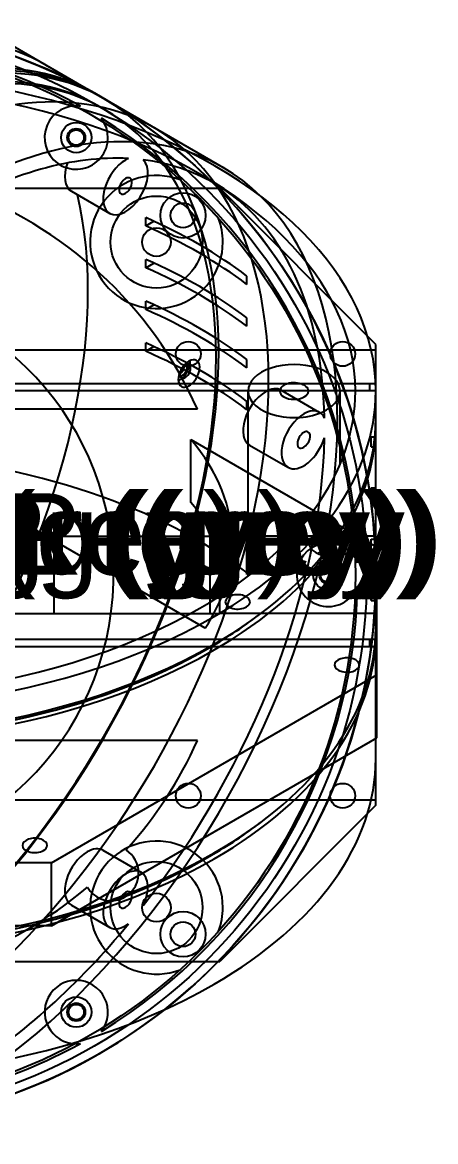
# Model space of a CAD drawing. Header units: millimetres. Extents: x 183.8 to 236.3, y 123.2 to 173.9.
# Drawn here: x 218.53 to 236.33, y 124.13 to 172.25 of the extents above; entities that cross this region are included whole.
import ezdxf
from ezdxf.enums import TextEntityAlignment as Align

# ---------------------------------------------------------------- set-up
doc = ezdxf.new("R2010")
doc.units = ezdxf.units.MM
for name, color, linetype in [('A_08_Drums_Az_Drum', 7, 'CONTINUOUS'), ('A_08_Drums_El_Pod_Cover_L', 7, 'CONTINUOUS'), ('A_08_Drums_El_Pod_Cover_R', 7, 'CONTINUOUS'), ('A_08_Drums_El_Pod_Ring_L', 7, 'CONTINUOUS'), ('A_08_Drums_El_Pod_Ring_R', 7, 'CONTINUOUS'), ('A_08_Drums_Yoke_Plate', 7, 'CONTINUOUS'), ('V_08_Drums_Az_Drum_0', 7, 'CONTINUOUS'), ('V_08_Drums_Az_Drum_1', 7, 'CONTINUOUS'), ('V_08_Drums_Az_Drum_2', 7, 'CONTINUOUS'), ('V_08_Drums_Az_Drum_3', 7, 'CONTINUOUS'), ('V_08_Drums_El_Pod_Cover_L_2', 7, 'CONTINUOUS'), ('V_08_Drums_El_Pod_Cover_L_3', 7, 'CONTINUOUS'), ('V_08_Drums_El_Pod_Cover_R_2', 7, 'CONTINUOUS'), ('V_08_Drums_El_Pod_Cover_R_3', 7, 'CONTINUOUS'), ('V_08_Drums_El_Pod_Ring_L_2', 7, 'CONTINUOUS'), ('V_08_Drums_El_Pod_Ring_L_3', 7, 'CONTINUOUS'), ('V_08_Drums_El_Pod_Ring_R_2', 7, 'CONTINUOUS'), ('V_08_Drums_El_Pod_Ring_R_3', 7, 'CONTINUOUS'), ('V_08_Drums_Yoke_Plate_0', 7, 'CONTINUOUS'), ('V_08_Drums_Yoke_Plate_1', 7, 'CONTINUOUS'), ('V_08_Drums_Yoke_Plate_2', 7, 'CONTINUOUS'), ('V_08_Drums_Yoke_Plate_3', 7, 'CONTINUOUS')]:
    doc.layers.add(name, color=color, linetype=linetype)
doc.styles.get("Standard").update_dxf_attribs({"font": 'arial.ttf'})

msp = doc.modelspace()

# ---------------------------------------------------------------- linework, layer by layer
at = {"layer": 'V_08_Drums_Az_Drum_0'}
for p, q in [((233.75, 156.725), (233.75, 158.176)), ((233.486, 156.417), (233.486, 156.725)), ((233.75, 145.729), (233.75, 156.417)), ((233.486, 145.421), (233.486, 145.729)), ((233.75, 138.824), (233.75, 145.421))]:
    msp.add_line(p, q, dxfattribs=at)
for points in [[(186.25, 158.176), (186.845, 158.176), (188.602, 158.176), (191.432, 158.176), (195.192, 158.176), (199.695, 158.176), (204.715, 158.176), (210, 158.176), (215.285, 158.176), (220.305, 158.176), (224.808, 158.176), (228.568, 158.176), (231.398, 158.176), (233.155, 158.176), (233.75, 158.176)], [(186.25, 156.725), (186.845, 156.725), (188.602, 156.725), (191.432, 156.725), (195.192, 156.725), (199.695, 156.725), (204.715, 156.725), (210, 156.725), (215.285, 156.725), (220.305, 156.725), (224.808, 156.725), (228.568, 156.725), (231.398, 156.725), (233.155, 156.725), (233.75, 156.725)], [(186.25, 156.417), (186.845, 156.417), (188.602, 156.417), (191.432, 156.417), (195.192, 156.417), (199.695, 156.417), (204.715, 156.417), (210, 156.417), (215.285, 156.417), (220.305, 156.417), (224.808, 156.417), (228.568, 156.417), (231.398, 156.417), (233.155, 156.417), (233.75, 156.417)], [(186.25, 145.729), (186.845, 145.729), (188.602, 145.729), (191.432, 145.729), (195.192, 145.729), (199.695, 145.729), (204.715, 145.729), (210, 145.729), (215.285, 145.729), (220.305, 145.729), (224.808, 145.729), (228.568, 145.729), (231.398, 145.729), (233.155, 145.729), (233.75, 145.729)], [(186.25, 145.421), (186.845, 145.421), (188.602, 145.421), (191.432, 145.421), (195.192, 145.421), (199.695, 145.421), (204.715, 145.421), (210, 145.421), (215.285, 145.421), (220.305, 145.421), (224.808, 145.421), (228.568, 145.421), (231.398, 145.421), (233.155, 145.421), (233.75, 145.421)], [(186.25, 138.824), (186.845, 138.824), (188.602, 138.824), (191.432, 138.824), (195.192, 138.824), (199.695, 138.824), (204.715, 138.824), (210, 138.824), (215.285, 138.824), (220.305, 138.824), (224.808, 138.824), (228.568, 138.824), (231.398, 138.824), (233.155, 138.824), (233.75, 138.824)]]:
    msp.add_open_spline(points, degree=1, dxfattribs=at)
at = {"layer": 'V_08_Drums_Az_Drum_1'}
for centre, radius in [((210, 148.5), 23.75), ((210, 148.5), 22.87), ((224.306, 162.806), 1.979), ((224.306, 162.806), 0.616), ((224.306, 134.194), 1.979), ((224.306, 134.194), 0.616)]:
    msp.add_circle(centre, radius, dxfattribs=at)
for centre, radius, start, end in [((224.306, 162.806), 2.859, 69.1293, 0), ((210, 148.5), 22.87, 42.0709, 47.9291), ((224.306, 162.806), 2.859, 0, 20.8707), ((224.306, 134.194), 2.859, 0, -69.1293), ((224.306, 134.194), 2.859, -20.8707, 0)]:
    msp.add_arc(centre, radius, start, end, dxfattribs=at)
at = {"layer": 'V_08_Drums_Az_Drum_2'}
for p, q in [((233.75, 156.725), (233.75, 158.176)), ((233.486, 156.417), (233.486, 156.725)), ((233.75, 154.438), (233.75, 156.417)), ((233.55, 153.998), (233.55, 154.438)), ((233.75, 152.238), (233.75, 153.998)), ((233.55, 151.799), (233.55, 152.238)), ((233.75, 150.039), (233.75, 151.799)), ((233.55, 149.6), (233.55, 150.039)), ((233.75, 147.84), (233.75, 149.6)), ((233.55, 147.4), (233.55, 147.84)), ((233.75, 145.729), (233.75, 147.4)), ((233.486, 145.421), (233.486, 145.729)), ((233.75, 138.824), (233.75, 145.421))]:
    msp.add_line(p, q, dxfattribs=at)
for points, degree in [([(210, 158.176), (212.659, 158.176), (215.285, 158.176), (217.844, 158.176), (220.305, 158.176), (222.636, 158.176), (224.808, 158.176), (226.794, 158.176), (228.568, 158.176), (230.11, 158.176), (231.398, 158.176), (232.417, 158.176), (233.155, 158.176), (233.601, 158.176), (233.75, 158.176)], 1), ([(210, 156.725), (212.659, 156.725), (215.285, 156.725), (217.844, 156.725), (220.305, 156.725), (222.636, 156.725), (224.808, 156.725), (226.794, 156.725), (228.568, 156.725), (230.11, 156.725), (231.398, 156.725), (232.417, 156.725), (233.155, 156.725), (233.601, 156.725), (233.75, 156.725)], 1), ([(210, 156.417), (212.659, 156.417), (215.285, 156.417), (217.844, 156.417), (220.305, 156.417), (222.636, 156.417), (224.808, 156.417), (226.794, 156.417), (228.568, 156.417), (230.11, 156.417), (231.398, 156.417), (232.417, 156.417), (233.155, 156.417), (233.601, 156.417), (233.75, 156.417)], 1), ([(233.55, 154.438), (233.749, 154.438), (233.75, 154.438)], 2), ([(233.55, 153.998), (233.749, 153.998), (233.75, 153.998)], 2), ([(233.55, 152.238), (233.749, 152.238), (233.75, 152.238)], 2), ([(233.55, 151.799), (233.749, 151.799), (233.75, 151.799)], 2), ([(233.55, 150.039), (233.749, 150.039), (233.75, 150.039)], 2), ([(233.55, 149.6), (233.749, 149.6), (233.75, 149.6)], 2), ([(233.55, 147.84), (233.749, 147.84), (233.75, 147.84)], 2), ([(233.55, 147.4), (233.749, 147.4), (233.75, 147.4)], 2), ([(210, 145.729), (212.659, 145.729), (215.285, 145.729), (217.844, 145.729), (220.305, 145.729), (222.636, 145.729), (224.808, 145.729), (226.794, 145.729), (228.568, 145.729), (230.11, 145.729), (231.398, 145.729), (232.417, 145.729), (233.155, 145.729), (233.601, 145.729), (233.75, 145.729)], 1), ([(210, 145.421), (212.659, 145.421), (215.285, 145.421), (217.844, 145.421), (220.305, 145.421), (222.636, 145.421), (224.808, 145.421), (226.794, 145.421), (228.568, 145.421), (230.11, 145.421), (231.398, 145.421), (232.417, 145.421), (233.155, 145.421), (233.601, 145.421), (233.75, 145.421)], 1), ([(210, 138.824), (212.659, 138.824), (215.285, 138.824), (217.844, 138.824), (220.305, 138.824), (222.636, 138.824), (224.808, 138.824), (226.794, 138.824), (228.568, 138.824), (230.11, 138.824), (231.398, 138.824), (232.417, 138.824), (233.155, 138.824), (233.601, 138.824), (233.75, 138.824)], 1)]:
    msp.add_open_spline(points, degree=degree, dxfattribs=at)
at = {"layer": 'V_08_Drums_Az_Drum_3'}
for p, q in [((223.848, 163.498), (223.848, 163.857)), ((223.848, 163.498), (224.198, 163.7)), ((223.848, 161.702), (223.848, 162.061)), ((223.848, 161.702), (224.198, 161.904)), ((228.202, 160.984), (228.202, 161.343)), ((223.848, 159.906), (223.848, 160.266)), ((223.848, 159.906), (224.198, 160.109)), ((228.202, 159.188), (228.202, 159.547)), ((223.848, 158.111), (223.848, 158.47)), ((223.848, 158.111), (224.198, 158.313)), ((228.202, 157.393), (228.202, 157.752)), ((228.252, 148.444), (228.252, 156.4)), ((232.211, 153.252), (232.211, 156.4)), ((233.75, 155.215), (233.75, 156.4)), ((228.202, 155.597), (228.202, 155.956)), ((233.75, 146.238), (233.75, 154.964)), ((233.75, 140.6), (233.75, 145.986))]:
    msp.add_line(p, q, dxfattribs=at)
for centre, major_axis, start_param, end_param in [((210, 156.4), (23.75, 0), 0, 3.141593), ((210, 156.4), (22.87, 0), 0, 3.141593), ((210, 153.348), (22.87, 0), 0.650373, 0.920423), ((210, 152.989), (22.87, 0), 0.650373, 0.920423), ((210, 151.552), (22.87, 0), 0.650373, 0.920423), ((210, 151.193), (22.87, 0), 0.650373, 0.920423), ((210, 149.757), (22.87, 0), 0.650373, 0.920423), ((210, 149.398), (22.87, 0), 0.650373, 0.920423), ((210, 147.961), (22.87, 0), 0.650373, 0.920423), ((210, 147.602), (22.87, 0), 0.650373, 0.920423), ((230.231, 156.4), (1.979, 0), 0, 3.141593), ((210, 156.4), (23.75, 0), 3.141593, 5.497787), ((210, 156.4), (22.87, 0), 3.141593, 5.497787), ((210, 156.4), (22.87, 0), 5.497787, 0), ((210, 156.4), (23.75, 0), 5.497787, 0), ((230.231, 156.4), (1.979, 0), 3.141593, 5.497787), ((230.231, 156.4), (-0.616, 0), -0.785398, 0), ((230.231, 156.4), (-0.616, 0), 0, -3.141593), ((230.231, 156.4), (-0.616, 0), -3.141593, -0.785398), ((230.231, 156.4), (1.979, 0), 5.497787, 0), ((210, 155.215), (23.75, 0), 3.141593, 5.497787), ((210, 154.964), (23.75, 0), 3.141593, 5.497787), ((210, 155.215), (23.75, 0), 5.497787, 0), ((210, 154.964), (23.75, 0), 5.497787, 0), ((210, 154.964), (23.75, 0), 0, 0.009166), ((210, 140.6), (22.87, 0), 0.646699, 1.448288), ((210, 154.964), (23.486, 0), 3.785378, 5.497787), ((210, 154.964), (23.486, 0), 5.497787, 5.6394), ((210, 146.238), (23.75, 0), 3.141593, 5.497787), ((210, 145.986), (23.75, 0), 3.141593, 5.497787), ((210, 146.238), (23.75, 0), 5.497787, 0), ((210, 145.986), (23.75, 0), 5.497787, 0), ((210, 145.986), (23.75, 0), 0, 0.009166), ((210, 140.6), (23.75, 0), 3.141593, 5.497787), ((210, 140.6), (23.75, 0), 5.497787, 0), ((210, 145.986), (23.486, 0), 3.785378, 5.497787), ((210, 145.986), (23.486, 0), 5.497787, 5.6394)]:
    msp.add_ellipse(centre, major_axis=major_axis, ratio=0.57735, start_param=start_param, end_param=end_param, dxfattribs=at)
at = {"layer": 'V_08_Drums_El_Pod_Cover_L_2'}
for centre, radius in [((210, 148.5), 23.75), ((220.853, 167.298), 0.331), ((231.706, 148.5), 0.331), ((220.853, 129.702), 0.331)]:
    msp.add_circle(centre, radius, dxfattribs=at)
at = {"layer": 'V_08_Drums_El_Pod_Cover_L_3'}
msp.add_line((221.682, 169.179), (222.068, 168.957), dxfattribs=at)
for centre, major_axis, start_param, end_param in [((209.807, 148.611), (-11.875, -20.568), 3.141593, 3.926991), ((210.193, 148.389), (-11.875, -20.568), 3.141593, 3.926991), ((210.193, 148.389), (-11.875, -20.568), 0, 3.141593), ((225.541, 157.25), (-0.165, -0.287), 3.926991, 0), ((225.405, 157.329), (-0.165, -0.287), 0.424413, 2.71718), ((225.541, 157.25), (-0.165, -0.287), 0, 3.141593), ((225.541, 157.25), (-0.165, -0.287), 3.141593, 3.926991)]:
    msp.add_ellipse(centre, major_axis=major_axis, ratio=0.57735, start_param=start_param, end_param=end_param, dxfattribs=at)
at = {"layer": 'V_08_Drums_El_Pod_Cover_R_2'}
for centre, radius in [((210, 148.5), 23.75), ((210, 148.5), 23.361), ((220.853, 167.298), 0.652), ((220.853, 167.298), 0.331), ((231.706, 148.5), 0.652), ((231.706, 148.5), 0.331), ((220.853, 129.702), 0.652), ((220.853, 129.702), 0.331)]:
    msp.add_circle(centre, radius, dxfattribs=at)
at = {"layer": 'V_08_Drums_El_Pod_Cover_R_3'}
for p, q in [((221.682, 169.179), (222.068, 168.957)), ((221.873, 168.62), (222.038, 168.524))]:
    msp.add_line(p, q, dxfattribs=at)
for centre, major_axis, start_param, end_param in [((209.807, 148.611), (-11.875, -20.568), 3.141593, 3.926991), ((210.193, 148.389), (-11.875, -20.568), 3.141593, 3.926991), ((210.193, 148.389), (-11.68, -20.231), 3.141593, 3.926991), ((210.358, 148.293), (-11.68, -20.231), 3.141593, 3.926991), ((210.193, 148.389), (-11.875, -20.568), 0, 3.141593), ((210.358, 148.293), (-11.68, -20.231), 0, 3.141593), ((225.706, 157.155), (0.326, 0.565), 0, -3.141593), ((225.292, 157.394), (0.326, 0.565), -2.356194, -0.68845), ((225.292, 157.394), (0.165, 0.287), -2.356194, -0.742688), ((225.706, 157.155), (0.326, 0.565), -2.356194, 0), ((225.292, 157.394), (0.165, 0.287), -2.398905, -2.356194), ((225.292, 157.394), (0.326, 0.565), -2.453143, -2.356194), ((225.706, 157.155), (0.326, 0.565), -3.141593, -2.356194)]:
    msp.add_ellipse(centre, major_axis=major_axis, ratio=0.57735, start_param=start_param, end_param=end_param, dxfattribs=at)
at = {"layer": 'V_08_Drums_El_Pod_Ring_L_2'}
msp.add_circle((210, 148.5), 23.75, dxfattribs=at)
at = {"layer": 'V_08_Drums_El_Pod_Ring_L_3'}
for p, q in [((219.535, 170.419), (221.875, 169.068)), ((222.068, 168.957), (224.215, 167.717))]:
    msp.add_line(p, q, dxfattribs=at)
for centre, start_param, end_param in [((207.66, 149.851), 3.141593, 3.926991), ((210, 148.5), 3.141593, 3.926991), ((210.193, 148.389), 3.141593, 3.926991), ((212.34, 147.149), 3.141593, 3.926991), ((210, 148.5), 3.133478, 3.141593), ((212.34, 147.149), 0, 3.141593)]:
    msp.add_ellipse(centre, major_axis=(-11.875, -20.568), ratio=0.57735, start_param=start_param, end_param=end_param, dxfattribs=at)
at = {"layer": 'V_08_Drums_El_Pod_Ring_R_2'}
for centre in [(220.853, 167.298), (231.706, 148.5), (220.853, 129.702)]:
    msp.add_circle(centre, 0.389, dxfattribs=at)
for centre, radius, start, end in [((210, 148.5), 23.75, -87.181, 90), ((210, 148.5), 22.971, 61.2978, 90), ((210, 148.5), 22.971, 61.2978, 90), ((220.853, 167.298), 1.363, 90, 37.5551), ((220.853, 167.298), 1.363, 82.4449, 90), ((210, 148.5), 22.971, 1.2978, 58.7022), ((210, 148.5), 22.971, 1.2978, 58.7022), ((210, 148.5), 12.459, -87.2259, 90), ((231.706, 148.5), 1.363, 90, -22.4449), ((231.706, 148.5), 1.363, 22.4449, 90), ((210, 148.5), 22.971, -58.7022, -1.2978), ((210, 148.5), 22.971, -58.7022, -1.2978), ((220.853, 129.702), 1.363, 90, -82.4449), ((220.853, 129.702), 1.363, -37.5551, 90), ((210, 148.5), 22.971, -87.0854, -61.2978)]:
    msp.add_arc(centre, radius, start, end, dxfattribs=at)
at = {"layer": 'V_08_Drums_El_Pod_Ring_R_3'}
for p, q in [((216.575, 172.128), (221.875, 169.068)), ((222.068, 168.957), (227.175, 166.008)), ((220.641, 164.993), (222.293, 164.039)), ((229.678, 156.435), (231.329, 155.482)), ((228.315, 154.075), (229.967, 153.122)), ((222.003, 136.656), (223.655, 135.703)), ((220.641, 134.296), (222.293, 133.342))]:
    msp.add_line(p, q, dxfattribs=at)
for centre, major_axis, start_param, end_param in [((210, 148.5), (-11.875, -20.568), 3.141593, 3.926991), ((210.193, 148.389), (-11.875, -20.568), 3.141593, 3.926991), ((210, 148.5), (-11.875, -20.568), 3.133478, 3.141593), ((215.3, 145.44), (-11.875, -20.568), 3.141593, 3.926991), ((215.3, 145.44), (-11.486, -19.894), 3.426043, 3.926991), ((221.322, 166.173), (-0.681, -1.18), 5.007537, 0), ((222.974, 165.219), (-0.681, -1.18), 3.926991, 0), ((222.974, 165.219), (-0.681, -1.18), 0, 3.011655), ((222.974, 165.219), (-0.681, -1.18), 3.795129, 3.926991), ((215.3, 145.44), (-11.486, -19.894), 3.141593, 3.380741), ((215.3, 145.44), (-11.875, -20.568), 0.834598, 3.141593), ((222.974, 165.219), (0.195, 0.337), 0, -3.141593), ((222.974, 165.219), (0.195, 0.337), -2.356194, 0), ((215.3, 145.44), (-11.486, -19.894), 2.378845, 3.141593), ((205.113, 151.321), (-11.486, -19.894), 0.459433, 2.593262), ((222.974, 165.219), (0.195, 0.337), -3.141593, -2.356194), ((228.996, 155.255), (-0.681, -1.18), 3.141593, 3.926991), ((228.996, 155.255), (-0.681, -1.18), 3.926991, 0), ((230.648, 154.302), (-0.681, -1.18), 3.141593, 3.926991), ((230.648, 154.302), (-0.681, -1.18), 2.747931, 3.141593), ((230.648, 154.302), (-0.681, -1.18), 3.926991, 0), ((230.648, 154.302), (0.195, 0.337), 0, -3.141593), ((230.648, 154.302), (0.195, 0.337), -2.356194, 0), ((215.3, 145.44), (-11.486, -19.894), 1.331648, 2.333544), ((230.648, 154.302), (-0.681, -1.18), 0, 1.964457), ((230.648, 154.302), (0.195, 0.337), -3.141593, -2.356194), ((221.322, 135.476), (-0.681, -1.18), 3.141593, 3.926991), ((221.322, 135.476), (-0.681, -1.18), 3.926991, 0), ((222.974, 134.523), (-0.681, -1.18), 3.141593, 3.926991), ((222.974, 134.523), (-0.681, -1.18), 1.700734, 3.141593), ((222.974, 134.523), (-0.681, -1.18), 3.926991, 0), ((222.974, 134.523), (0.195, 0.337), 0, -3.141593), ((222.974, 134.523), (0.195, 0.337), -2.356194, 0), ((222.974, 134.523), (0.195, 0.337), -3.141593, -2.356194), ((215.3, 145.44), (-11.486, -19.894), 0.836268, 1.286346), ((222.974, 134.523), (-0.681, -1.18), 0, 0.91726)]:
    msp.add_ellipse(centre, major_axis=major_axis, ratio=0.57735, start_param=start_param, end_param=end_param, dxfattribs=at)
at = {"layer": 'V_08_Drums_Yoke_Plate_0'}
for p, q in [((215.7, 150.162), (227.032, 150.162)), ((233.75, 150.162), (227.032, 150.162)), ((227.032, 146.838), (227.032, 150.162)), ((233.75, 146.838), (233.75, 150.162)), ((215.7, 146.838), (227.032, 146.838)), ((233.75, 146.838), (227.032, 146.838))]:
    msp.add_line(p, q, dxfattribs=at)
at = {"layer": 'V_08_Drums_Yoke_Plate_1'}
for p, q in [((215.7, 165.125), (227.032, 165.125)), ((233.75, 158.407), (227.032, 165.125)), ((233.75, 138.593), (233.75, 158.407)), ((226.066, 155.625), (193.934, 155.625)), ((226.066, 141.375), (193.934, 141.375)), ((233.75, 138.593), (227.032, 131.875)), ((215.7, 131.875), (227.032, 131.875))]:
    msp.add_line(p, q, dxfattribs=at)
for centre, radius in [((225.45, 163.95), 0.974), ((225.45, 163.95), 0.534), ((225.675, 158), 0.534), ((232.325, 158), 0.534), ((225.675, 139), 0.534), ((232.325, 139), 0.534), ((225.45, 133.05), 0.974), ((225.45, 133.05), 0.534)]:
    msp.add_circle(centre, radius, dxfattribs=at)
for centre, radius, start, end in [((210, 148.5), 17.575, 23.9165, 71.0754), ((210, 148.5), 17.575, -42.3065, -23.9165), ((222.35, 135.675), 1.188, 0, 56.9474), ((222.35, 135.675), 1.188, -149.1093, 0), ((210, 148.5), 17.575, -71.0754, -49.8553)]:
    msp.add_arc(centre, radius, start, end, dxfattribs=at)
at = {"layer": 'V_08_Drums_Yoke_Plate_2'}
for p, q in [((200.093, 150.162), (219.907, 150.162)), ((219.907, 150.162), (226.625, 150.162)), ((219.907, 146.838), (219.907, 150.162)), ((226.625, 146.838), (226.625, 150.162)), ((200.093, 146.838), (219.907, 146.838)), ((219.907, 146.838), (226.625, 146.838))]:
    msp.add_line(p, q, dxfattribs=at)
at = {"layer": 'V_08_Drums_Yoke_Plate_3'}
for p, q in [((226.398, 146.207), (203.678, 159.325)), ((225.786, 154.318), (233.799, 149.691)), ((225.786, 151.603), (225.786, 154.318)), ((233.799, 144.206), (233.799, 149.691)), ((219.788, 136.117), (233.799, 144.206)), ((233.799, 141.491), (233.799, 144.206)), ((219.788, 133.402), (233.799, 141.491)), ((219.788, 136.117), (210.288, 136.117)), ((219.788, 133.402), (219.788, 136.117)), ((219.788, 133.402), (210.288, 133.402))]:
    msp.add_line(p, q, dxfattribs=at)
for centre, major_axis, start_param, end_param in [((210, 149.857), (17.575, 0), 0, 0.455101), ((210, 147.143), (17.575, 0), 0.134179, 0.455101), ((231.85, 149.857), (-0.974, 0), -0.785398, 0), ((231.85, 149.857), (-0.974, 0), -3.141593, -0.785398), ((210, 149.857), (17.575, 0), 5.915209, 0), ((231.85, 149.857), (-0.974, 0), 0, -3.141593), ((231.85, 148.983), (-0.974, 0), -2.250407, -0.891186), ((227.801, 147.336), (0.534, 0), 0, 3.141593), ((227.801, 147.336), (0.534, 0), 3.141593, 5.497787), ((227.801, 147.336), (0.534, 0), 5.497787, 0), ((232.504, 144.622), (0.534, 0), 0, 3.141593), ((232.504, 144.622), (0.534, 0), 3.141593, 5.497787), ((232.504, 144.622), (0.534, 0), 5.497787, 0), ((219.069, 136.865), (0.534, 0), 0, 3.141593), ((219.069, 136.865), (0.534, 0), 3.141593, 5.497787), ((219.069, 136.865), (0.534, 0), 5.497787, 0)]:
    msp.add_ellipse(centre, major_axis=major_axis, ratio=0.57735, start_param=start_param, end_param=end_param, dxfattribs=at)

# ---------------------------------------------------------------- texts
at = {"layer": 'A_08_Drums_Az_Drum'}
msp.add_text('Az_Drum  (grey)', height=3.5, dxfattribs=at).set_placement((210, 148.5), align=Align.CENTER)
at = {"layer": 'A_08_Drums_El_Pod_Cover_L'}
msp.add_text('El_Pod_Cover_L  (grey)', height=3.5, dxfattribs=at).set_placement((210, 148.5), align=Align.CENTER)
at = {"layer": 'A_08_Drums_El_Pod_Cover_R'}
msp.add_text('El_Pod_Cover_R  (grey)', height=3.5, dxfattribs=at).set_placement((210, 148.5), align=Align.CENTER)
at = {"layer": 'A_08_Drums_El_Pod_Ring_L'}
msp.add_text('El_Pod_Ring_L  (grey)', height=3.5, dxfattribs=at).set_placement((210, 148.5), align=Align.CENTER)
at = {"layer": 'A_08_Drums_El_Pod_Ring_R'}
msp.add_text('El_Pod_Ring_R  (grey)', height=3.5, dxfattribs=at).set_placement((210, 148.5), align=Align.CENTER)
at = {"layer": 'A_08_Drums_Yoke_Plate'}
msp.add_text('Yoke_Plate  (grey)', height=3.5, dxfattribs=at).set_placement((210, 148.5), align=Align.CENTER)

doc.saveas('drawing.dxf')
